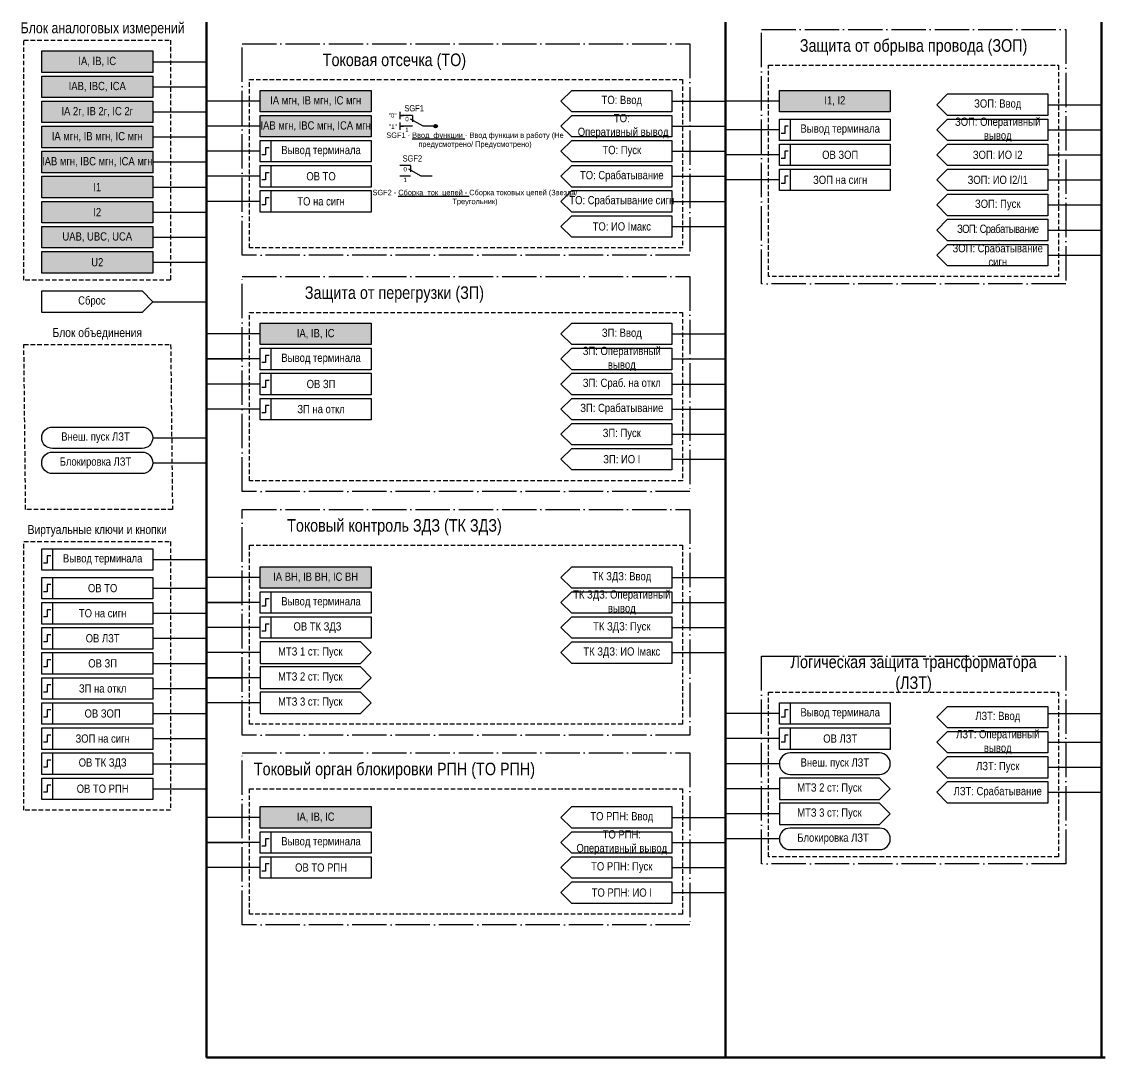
# Model space of a CAD drawing. Header units: millimetres. Extents: x -981 to 1720, y -66 to 612.
# Drawn here: x -980.6 to -678.5, y -19 to 270.2 of the extents above; entities that cross this region are included whole.
import ezdxf
from ezdxf.enums import TextEntityAlignment as Align

# ---------------------------------------------------------------- set-up
doc = ezdxf.new("R2010")
doc.units = ezdxf.units.MM
doc.linetypes.add('ACAD_ISO04W100', pattern=[30, 24, -3, 0, -3])
doc.linetypes.add('штриховая2', pattern=[0.375, 0.25, -0.125])
doc.layers.add('TEXT', color=7, linetype='Continuous', lineweight=25)
doc.layers.add('Основная', color=7, linetype='Continuous')
doc.styles.add('2.5_Gost_RD', font='ARIALN.TTF', dxfattribs={"height": 2.5})
doc.styles.add('3.5_Gost_RD', font='ARIALN.TTF', dxfattribs={"height": 3.5})
doc.styles.add('Вывод', font='ARIALN.TTF', dxfattribs={"height": 2.5})
doc.styles.add('Компонент', font='ARIALN.TTF', dxfattribs={"height": 3.5})

# ---------------------------------------------------------------- blocks, each defined once
blk = doc.blocks.new('*U958')
at = {"layer": 'Основная', "color": 0}
blk.add_line((0, 0), (7, 4), dxfattribs=at)
at = {"layer": 'Основная', "ltscale": 0.35}
blk.add_line((6, 6), (6, 2.5), dxfattribs=at)
blk = doc.blocks.new('*U985')
at = {"layer": 'Основная', "color": 0}
for p, q in [((-3, 6), (-9, 6)), ((-3, 0), (-9, 0)), ((9, 0), (3, 0))]:
    blk.add_line(p, q, dxfattribs=at)
at = {"layer": 'Основная', "ltscale": 0.25, "xscale": -1}
blk.add_blockref('*U958', (3, 0), dxfattribs=at)
at = {"layer": 'Основная'}
for tag, height, style, p in [('В1', 2.5, 'Вывод', (-14, 6)), ('ОУ', 3.5, 'Компонент', (-2, 10)), ('В2', 2.5, 'Вывод', (-6, 4)), ('В3', 2.5, 'Вывод', (-6, -2))]:
    blk.add_attdef(tag, text='', height=height, dxfattribs=dict(at, style=style)).set_placement(p, align=Align.MIDDLE_CENTER)
blk = doc.blocks.new('Точка')
at = {"ltscale": 100}
h = blk.add_hatch(color=256, dxfattribs=at)
h.dxf.hatch_style = 1
edge = h.paths.add_edge_path()
edge.add_arc((0, 0), 0.5, 0, 360)
blk.add_circle((0, 0), 0.5, dxfattribs=at)

msp = doc.modelspace()

# ---------------------------------------------------------------- hatches: boundary and pattern name
at = {"ltscale": 100, "true_color": 0xef8637}
h = msp.add_hatch(color=30, dxfattribs=at)
h.dxf.hatch_style = 1
h.paths.add_polyline_path([(-975, 262), (-944, 262), (-944, 256), (-975, 256)])
h = msp.add_hatch(color=30, dxfattribs=at)
h.dxf.hatch_style = 1
h.paths.add_polyline_path([(-975, 255), (-944, 255), (-944, 249), (-975, 249)])
h = msp.add_hatch(color=30, dxfattribs=at)
h.dxf.hatch_style = 1
h.paths.add_polyline_path([(-914, 251), (-883, 251), (-883, 245), (-914, 245)])
h = msp.add_hatch(color=30, dxfattribs=at)
h.dxf.hatch_style = 1
h.paths.add_polyline_path([(-769, 251), (-738, 251), (-738, 245), (-769, 245)])
h = msp.add_hatch(color=30, dxfattribs=at)
h.dxf.hatch_style = 1
h.paths.add_polyline_path([(-975, 248), (-944, 248), (-944, 242), (-975, 242)])
h = msp.add_hatch(color=30, dxfattribs=at)
h.dxf.hatch_style = 1
h.paths.add_polyline_path([(-914, 244), (-883, 244), (-883, 238), (-914, 238)])
h = msp.add_hatch(color=30, dxfattribs=at)
h.dxf.hatch_style = 1
h.paths.add_polyline_path([(-975, 241), (-944, 241), (-944, 235), (-975, 235)])
h = msp.add_hatch(color=30, dxfattribs=at)
h.dxf.hatch_style = 1
h.paths.add_polyline_path([(-975, 234), (-944, 234), (-944, 228), (-975, 228)])
h = msp.add_hatch(color=30, dxfattribs=at)
h.dxf.hatch_style = 1
h.paths.add_polyline_path([(-975, 227), (-944, 227), (-944, 221), (-975, 221)])
h = msp.add_hatch(color=30, dxfattribs=at)
h.dxf.hatch_style = 1
h.paths.add_polyline_path([(-975, 220), (-944, 220), (-944, 214), (-975, 214)])
h = msp.add_hatch(color=30, dxfattribs=at)
h.dxf.hatch_style = 1
h.paths.add_polyline_path([(-975, 213), (-944, 213), (-944, 207), (-975, 207)])
h = msp.add_hatch(color=30, dxfattribs=at)
h.dxf.hatch_style = 1
h.paths.add_polyline_path([(-975, 206), (-944, 206), (-944, 200), (-975, 200)])
h = msp.add_hatch(color=30, dxfattribs=at)
h.dxf.hatch_style = 1
h.paths.add_polyline_path([(-914, 186), (-883, 186), (-883, 180), (-914, 180)])
h = msp.add_hatch(color=30, dxfattribs=at)
h.dxf.hatch_style = 1
h.paths.add_polyline_path([(-914, 118), (-883, 118), (-883, 112), (-914, 112)])
h = msp.add_hatch(color=30, dxfattribs=at)
h.dxf.hatch_style = 1
h.paths.add_polyline_path([(-914, 51), (-883, 51), (-883, 45), (-914, 45)])

# ---------------------------------------------------------------- linework, layer by layer
at = {"lineweight": 100, "ltscale": 100}
for p, q in [((-929, 270), (-929, -19)), ((-784, 270), (-784, -19)), ((-679, 270), (-679, -19)), ((-929, -19), (-678, -19))]:
    msp.add_line(p, q, dxfattribs=at)
at = {"ltscale": 100}
for p, q in [((-944, 259), (-929, 259)), ((-944, 252), (-929, 252)), ((-914, 248), (-929, 248)), ((-799, 248), (-784, 248)), ((-769, 248), (-784, 248)), ((-944, 245), (-929, 245)), ((-875, 245), (-875, 243)), ((-694, 247), (-679, 247)), ((-875, 244), (-874, 244)), ((-875, 242), (-875, 240)), ((-914, 241), (-929, 241)), ((-875, 241), (-874, 241)), ((-799, 241), (-784, 241)), ((-769, 240), (-784, 240)), ((-694, 240), (-679, 240)), ((-944, 238), (-929, 238)), ((-914, 234), (-929, 234)), ((-799, 234), (-784, 234)), ((-769, 233), (-784, 233)), ((-694, 233), (-679, 233)), ((-944, 231), (-929, 231)), ((-914, 227), (-929, 227)), ((-799, 227), (-784, 227)), ((-944, 224), (-929, 224)), ((-769, 226), (-784, 226)), ((-694, 226), (-679, 226)), ((-914, 220), (-929, 220)), ((-799, 220), (-784, 220)), ((-694, 219), (-679, 219)), ((-944, 217), (-929, 217)), ((-799, 213), (-784, 213)), ((-694, 212), (-679, 212)), ((-944, 210), (-929, 210)), ((-944, 203), (-929, 203)), ((-694, 205), (-679, 205)), ((-944, 192), (-929, 192)), ((-914, 183), (-929, 183)), ((-799, 183), (-784, 183)), ((-914, 176), (-929, 176)), ((-929, 176), (-919, 176)), ((-799, 176), (-784, 176)), ((-914, 169), (-929, 169)), ((-799, 169), (-784, 169)), ((-914, 162), (-929, 162)), ((-799, 162), (-784, 162)), ((-827, 158), (-830, 155)), ((-827, 158), (-799, 158)), ((-830, 155), (-827, 152)), ((-799, 155), (-784, 155)), ((-944, 154), (-929, 154)), ((-827, 151), (-830, 148)), ((-827, 151), (-799, 151)), ((-944, 147), (-929, 147)), ((-830, 148), (-827, 145)), ((-799, 148), (-784, 148)), ((-944, 120), (-929, 120)), ((-914, 115), (-929, 115)), ((-799, 115), (-784, 115)), ((-944, 112), (-929, 112)), ((-914, 108), (-929, 108)), ((-929, 108), (-919, 108)), ((-799, 108), (-784, 108)), ((-944, 105), (-929, 105)), ((-827, 104), (-830, 101)), ((-827, 104), (-799, 104)), ((-914, 101), (-929, 101)), ((-830, 101), (-827, 98)), ((-799, 101), (-784, 101)), ((-944, 98), (-929, 98)), ((-827, 97), (-830, 94)), ((-827, 97), (-799, 97)), ((-914, 94), (-929, 94)), ((-830, 94), (-827, 91)), ((-799, 94), (-784, 94)), ((-944, 91), (-929, 91)), ((-914, 87), (-929, 87)), ((-929, 87), (-919, 87)), ((-944, 84), (-929, 84)), ((-914, 80), (-929, 80)), ((-944, 77), (-929, 77)), ((-769, 77), (-784, 77)), ((-694, 77), (-679, 77)), ((-944, 70), (-929, 70)), ((-769, 70), (-784, 70)), ((-694, 69), (-679, 69)), ((-944, 63), (-929, 63)), ((-769, 63), (-784, 63)), ((-694, 62), (-679, 62)), ((-944, 56), (-929, 56)), ((-769, 56), (-784, 56)), ((-694, 55), (-679, 55)), ((-769, 49), (-784, 49)), ((-914, 48), (-929, 48)), ((-799, 48), (-784, 48)), ((-914, 41), (-929, 41)), ((-929, 41), (-919, 41)), ((-799, 41), (-784, 41)), ((-769, 42), (-784, 42)), ((-827, 37), (-830, 34)), ((-827, 37), (-799, 37)), ((-914, 34), (-929, 34)), ((-830, 34), (-827, 31)), ((-799, 34), (-784, 34)), ((-827, 30), (-830, 27)), ((-827, 30), (-799, 30)), ((-830, 27), (-827, 24)), ((-799, 27), (-784, 27))]:
    msp.add_line(p, q, dxfattribs=at)
at = {"color": 251, "linetype": 'ACAD_ISO04W100', "lineweight": 30, "ltscale": 0.4, "true_color": 0x58595b}
for points in [[(-774, 268), (-689, 268), (-689, 197), (-774, 197)], [(-919, 264), (-794, 264), (-794, 205), (-919, 205)], [(-919, 199), (-794, 199), (-794, 139), (-919, 139)], [(-919, 134), (-794, 134), (-794, 71), (-919, 71)], [(-774, 93), (-689, 93), (-689, 35), (-774, 35)], [(-919, 66), (-794, 66), (-794, 18), (-919, 18)]]:
    msp.add_lwpolyline(points, close=True, dxfattribs=at)
at = {"color": 7, "linetype": 'штриховая2', "ltscale": 5}
for points in [[(-980, 265), (-939, 265), (-939, 198), (-980, 198)], [(-980, 180), (-939, 180), (-938.5, 134), (-979.5, 134)], [(-980, 125), (-939, 125), (-939, 50), (-980, 50)]]:
    msp.add_lwpolyline(points, close=True, dxfattribs=at)
at = {"ltscale": 100}
for points in [[(-975, 262), (-944, 262), (-944, 256), (-975, 256)], [(-975, 255), (-944, 255), (-944, 249), (-975, 249)], [(-914, 251), (-883, 251), (-883, 245), (-914, 245)], [(-799, 251), (-799, 245), (-827, 245), (-830, 248), (-827, 251)], [(-769, 251), (-738, 251), (-738, 245), (-769, 245)], [(-975, 248), (-944, 248), (-944, 242), (-975, 242)], [(-694, 250), (-694, 244), (-722, 244), (-725, 247), (-722, 250)], [(-914, 244), (-883, 244), (-883, 238), (-914, 238)], [(-799, 244), (-799, 238), (-827, 238), (-830, 241), (-827, 244)], [(-769, 243), (-766, 243), (-766, 237), (-769, 237)], [(-769, 243), (-738, 243), (-738, 237), (-769, 237)], [(-694, 243), (-694, 237), (-722, 237), (-725, 240), (-722, 243)], [(-975, 241), (-944, 241), (-944, 235), (-975, 235)], [(-914, 237), (-911, 237), (-911, 231), (-914, 231)], [(-914, 237), (-883, 237), (-883, 231), (-914, 231)], [(-769, 236), (-738, 236), (-738, 230), (-769, 230)], [(-769, 236), (-766, 236), (-766, 230), (-769, 230)], [(-975, 234), (-944, 234), (-944, 228), (-975, 228)], [(-914, 230), (-883, 230), (-883, 224), (-914, 224)], [(-914, 230), (-911, 230), (-911, 224), (-914, 224)], [(-975, 227), (-944, 227), (-944, 221), (-975, 221)], [(-769, 229), (-766, 229), (-766, 223), (-769, 223)], [(-769, 229), (-738, 229), (-738, 223), (-769, 223)], [(-914, 223), (-911, 223), (-911, 217), (-914, 217)], [(-914, 223), (-883, 223), (-883, 217), (-914, 217)], [(-975, 220), (-944, 220), (-944, 214), (-975, 214)], [(-975, 213), (-944, 213), (-944, 207), (-975, 207)], [(-975, 206), (-944, 206), (-944, 200), (-975, 200)], [(-914, 186), (-883, 186), (-883, 180), (-914, 180)], [(-914, 179), (-911, 179), (-911, 173), (-914, 173)], [(-914, 179), (-883, 179), (-883, 173), (-914, 173)], [(-914, 172), (-911, 172), (-911, 166), (-914, 166)], [(-914, 172), (-883, 172), (-883, 166), (-914, 166)], [(-827, 172), (-799, 172), (-799, 166), (-827, 166), (-830, 169)], [(-914, 165), (-911, 165), (-911, 159), (-914, 159)], [(-914, 165), (-883, 165), (-883, 159), (-914, 159)], [(-827, 165), (-799, 165), (-799, 159), (-827, 159), (-830, 162)], [(-975, 123), (-972, 123), (-972, 117), (-975, 117)], [(-975, 123), (-944, 123), (-944, 117), (-975, 117)], [(-914, 118), (-883, 118), (-883, 112), (-914, 112)], [(-975, 115), (-972, 115), (-972, 109), (-975, 109)], [(-975, 115), (-944, 115), (-944, 109), (-975, 109)], [(-914, 111), (-911, 111), (-911, 105), (-914, 105)], [(-914, 111), (-883, 111), (-883, 105), (-914, 105)], [(-975, 108), (-972, 108), (-972, 102), (-975, 102)], [(-975, 108), (-944, 108), (-944, 102), (-975, 102)], [(-914, 104), (-911, 104), (-911, 98), (-914, 98)], [(-914, 104), (-883, 104), (-883, 98), (-914, 98)], [(-975, 101), (-972, 101), (-972, 95), (-975, 95)], [(-975, 101), (-944, 101), (-944, 95), (-975, 95)], [(-975, 94), (-972, 94), (-972, 88), (-975, 88)], [(-975, 94), (-944, 94), (-944, 88), (-975, 88)], [(-975, 87), (-972, 87), (-972, 81), (-975, 81)], [(-975, 87), (-944, 87), (-944, 81), (-975, 81)], [(-975, 80), (-972, 80), (-972, 74), (-975, 74)], [(-975, 80), (-944, 80), (-944, 74), (-975, 74)], [(-769, 80), (-766, 80), (-766, 74), (-769, 74)], [(-769, 80), (-738, 80), (-738, 74), (-769, 74)], [(-975, 73), (-972, 73), (-972, 67), (-975, 67)], [(-975, 73), (-944, 73), (-944, 67), (-975, 67)], [(-769, 73), (-766, 73), (-766, 67), (-769, 67)], [(-769, 73), (-738, 73), (-738, 67), (-769, 67)], [(-975, 66), (-972, 66), (-972, 60), (-975, 60)], [(-975, 66), (-944, 66), (-944, 60), (-975, 60)], [(-975, 59), (-972, 59), (-972, 53), (-975, 53)], [(-975, 59), (-944, 59), (-944, 53), (-975, 53)], [(-914, 51), (-883, 51), (-883, 45), (-914, 45)], [(-914, 44), (-911, 44), (-911, 38), (-914, 38)], [(-914, 44), (-883, 44), (-883, 38), (-914, 38)], [(-914, 37), (-911, 37), (-911, 31), (-914, 31)], [(-914, 37), (-883, 37), (-883, 31), (-914, 31)]]:
    msp.add_lwpolyline(points, close=True, dxfattribs=at)
at = {"linetype": 'штриховая2', "ltscale": 5}
for points in [[(-772, 258), (-691, 258), (-691, 199), (-772, 199)], [(-917, 254), (-796, 254), (-796, 207), (-917, 207)], [(-917, 189), (-796, 189), (-796, 142), (-917, 142)], [(-917, 124), (-796, 124), (-796, 74), (-917, 74)], [(-772, 83), (-691, 83), (-691, 37), (-772, 37)], [(-917, 56), (-796, 56), (-796, 21), (-917, 21)]]:
    msp.add_lwpolyline(points, close=True, dxfattribs=at)
at = {"lineweight": 30, "ltscale": 100}
for points in [[(-766.5, 241), (-767.5, 241), (-767.5, 239), (-768.5, 239)], [(-911.5, 235), (-912.5, 235), (-912.5, 233), (-913.5, 233)], [(-766.5, 234), (-767.5, 234), (-767.5, 232), (-768.5, 232)], [(-911.5, 228), (-912.5, 228), (-912.5, 226), (-913.5, 226)], [(-766.5, 227), (-767.5, 227), (-767.5, 225), (-768.5, 225)], [(-911.5, 221), (-912.5, 221), (-912.5, 219), (-913.5, 219)], [(-911.5, 177), (-912.5, 177), (-912.5, 175), (-913.5, 175)], [(-911.5, 170), (-912.5, 170), (-912.5, 168), (-913.5, 168)], [(-911.5, 163), (-912.5, 163), (-912.5, 161), (-913.5, 161)], [(-972.5, 121), (-973.5, 121), (-973.5, 119), (-974.5, 119)], [(-972.5, 113), (-973.5, 113), (-973.5, 111), (-974.5, 111)], [(-911.5, 109), (-912.5, 109), (-912.5, 107), (-913.5, 107)], [(-972.5, 106), (-973.5, 106), (-973.5, 104), (-974.5, 104)], [(-911.5, 102), (-912.5, 102), (-912.5, 100), (-913.5, 100)], [(-972.5, 99), (-973.5, 99), (-973.5, 97), (-974.5, 97)], [(-972.5, 92), (-973.5, 92), (-973.5, 90), (-974.5, 90)], [(-972.5, 85), (-973.5, 85), (-973.5, 83), (-974.5, 83)], [(-972.5, 78), (-973.5, 78), (-973.5, 76), (-974.5, 76)], [(-766.5, 78), (-767.5, 78), (-767.5, 76), (-768.5, 76)], [(-972.5, 71), (-973.5, 71), (-973.5, 69), (-974.5, 69)], [(-766.5, 71), (-767.5, 71), (-767.5, 69), (-768.5, 69)], [(-972.5, 64), (-973.5, 64), (-973.5, 62), (-974.5, 62)], [(-972.5, 57), (-973.5, 57), (-973.5, 55), (-974.5, 55)], [(-911.5, 42), (-912.5, 42), (-912.5, 40), (-913.5, 40)], [(-911.5, 35), (-912.5, 35), (-912.5, 33), (-913.5, 33)]]:
    msp.add_lwpolyline(points, dxfattribs=at)
at = {"ltscale": 100}
for points in [[(-830, 234), (-827, 237), (-799, 237), (-799, 231), (-827, 231), (-830, 234)], [(-725, 233), (-722, 236), (-694, 236), (-694, 230), (-722, 230), (-725, 233)], [(-830, 227), (-827, 230), (-799, 230), (-799, 224), (-827, 224), (-830, 227)], [(-725, 226), (-722, 229), (-694, 229), (-694, 223), (-722, 223), (-725, 226)], [(-830, 220), (-827, 223), (-799, 223), (-799, 217), (-827, 217), (-830, 220)], [(-725, 219), (-722, 222), (-694, 222), (-694, 216), (-722, 216), (-725, 219)], [(-830, 213), (-827, 216), (-799, 216), (-799, 210), (-827, 210), (-830, 213)], [(-725, 212), (-722, 215), (-694, 215), (-694, 209), (-722, 209), (-725, 212)], [(-725, 205), (-722, 208), (-694, 208), (-694, 202), (-722, 202), (-725, 205)], [(-975, 195), (-947, 195), (-944, 192), (-947, 189), (-975, 189), (-975, 195)], [(-830, 183), (-827, 186), (-799, 186), (-799, 180), (-827, 180), (-830, 183)], [(-830, 176), (-827, 179), (-799, 179), (-799, 173), (-827, 173), (-830, 176)], [(-830, 155), (-827, 158), (-799, 158), (-799, 152), (-827, 152), (-830, 155)], [(-830, 148), (-827, 151), (-799, 151), (-799, 145), (-827, 145), (-830, 148)], [(-830, 115), (-827, 118), (-799, 118), (-799, 112), (-827, 112), (-830, 115)], [(-830, 108), (-827, 111), (-799, 111), (-799, 105), (-827, 105), (-830, 108)], [(-830, 101), (-827, 104), (-799, 104), (-799, 98), (-827, 98), (-830, 101)], [(-883, 94), (-886, 97), (-914, 97), (-914, 91), (-886, 91), (-883, 94)], [(-830, 94), (-827, 97), (-799, 97), (-799, 91), (-827, 91), (-830, 94)], [(-883, 87), (-886, 90), (-914, 90), (-914, 84), (-886, 84), (-883, 87)], [(-883, 80), (-886, 83), (-914, 83), (-914, 77), (-886, 77), (-883, 80)], [(-725, 76), (-722, 79), (-694, 79), (-694, 73), (-722, 73), (-725, 76)], [(-725, 69), (-722, 72), (-694, 72), (-694, 66), (-722, 66), (-725, 69)], [(-725, 62), (-722, 65), (-694, 65), (-694, 59), (-722, 59), (-725, 62)], [(-738, 56), (-741, 59), (-769, 59), (-769, 53), (-741, 53), (-738, 56)], [(-725, 55), (-722, 58), (-694, 58), (-694, 52), (-722, 52), (-725, 55)], [(-738, 49), (-741, 52), (-769, 52), (-769, 46), (-741, 46), (-738, 49)], [(-830, 48), (-827, 51), (-799, 51), (-799, 45), (-827, 45), (-830, 48)], [(-830, 41), (-827, 44), (-799, 44), (-799, 38), (-827, 38), (-830, 41)], [(-830, 34), (-827, 37), (-799, 37), (-799, 31), (-827, 31), (-830, 34)], [(-830, 27), (-827, 30), (-799, 30), (-799, 24), (-827, 24), (-830, 27)]]:
    msp.add_lwpolyline(points, dxfattribs=at)
for points in [[(-972, 151, -1), (-972, 157), (-947, 157, -1), (-947, 151)], [(-972, 144, -1), (-972, 150), (-947, 150, -1), (-947, 144)], [(-766, 60), (-741, 60, 1), (-741, 66), (-766, 66, 1)], [(-766, 39), (-741, 39, 1), (-741, 45), (-766, 45, 1)]]:
    msp.add_lwpolyline(points, format="xyb", close=True, dxfattribs=at)

# ---------------------------------------------------------------- block references
msp.add_blockref('Точка', (-865, 241), dxfattribs=at)
at = {"layer": 'Основная', "ltscale": 0.25, "xscale": 0.5, "yscale": 0.5, "zscale": 0.5}
msp.add_blockref('*U985', (-870, 241), dxfattribs=at).add_auto_attribs({'ОУ': 'SGF1', 'В1': '"0"', 'В2': '0', 'В3': '1'})
at = {"layer": 'Основная', "ltscale": 0.25}
ref = msp.add_blockref('*U985', (-870.5, 227), dxfattribs=dict(at, xscale=0.5, yscale=0.5, zscale=0.5))
ref.add_attrib('ОУ', 'SGF2', dxfattribs={"height": 1.75, "style": 'Компонент'}).set_placement((-871.5, 232), align=Align.MIDDLE_CENTER)
ref.add_attrib('В2', '0', dxfattribs={"height": 1.25, "style": 'Вывод'}).set_placement((-873.5, 229), align=Align.MIDDLE_CENTER)
ref.add_attrib('В3', '1', dxfattribs={"height": 1.25, "style": 'Вывод'}).set_placement((-873.5, 226), align=Align.MIDDLE_CENTER)

# ---------------------------------------------------------------- texts
at = {"color": 30, "ltscale": 100, "true_color": 0xef8637, "char_height": 3.5, "width": 85, "attachment_point": 5, "style": '3.5_Gost_RD'}
for s, insert in [('Защита от обрыва провода (ЗОП)', (-731.5, 263)), ('Токовая отсечка (ТО)', (-876.5, 259)), ('Защита от перегрузки (ЗП)', (-876.5, 194)), ('{\\C30;\\c1938679;Токовый контроль ЗДЗ (ТК ЗДЗ)}', (-876.5, 129)), ('Логическая защита трансформатора \\P(ЛЗТ) ', (-731.5, 88)), ('Токовый орган блокировки РПН (ТО РПН)', (-876.5, 61))]:
    msp.add_mtext(s, dxfattribs=dict(at, insert=insert))
at = {"color": 0, "ltscale": 100, "char_height": 2.3, "attachment_point": 5, "style": '2.5_Gost_RD'}
for s, insert, width in [('{\\C256;IA, IB, IC}', (-959.5, 259), 23.725), ('{\\C256;IAB, IBC, ICA}', (-959.5, 252), 23.725), ('{\\C256;IA мгн, IB мгн, IC мгн}', (-898.5, 248), 31), ('{\\C256;IA 2г, IB 2г, IC 2г}', (-959.5, 245), 23.725), ('{\\C256;IAB мгн, IBC мгн, ICA мгн}', (-898.5, 241), 31), ('{\\C256;IA мгн, IB мгн, IC мгн}', (-959.5, 238), 31), ('{\\C256;IAB мгн, IBC мгн, ICA мгн}', (-959.5, 231), 31), ('{\\C256;I1}', (-959.5, 224), 23.725), ('{\\C256;I2}', (-959.5, 217), 23.725), ('{\\C256;UAB, UBC, UCA}', (-959.5, 210), 23.725), ('{\\C256;U2}', (-959.5, 203), 23.725), ('{\\C256;IA, IB, IC}', (-898.5, 183), 23.725), ('{\\C256;Вывод терминала}', (-897, 176), 28), ('{\\C256;IA ВН, IB ВН, IC ВН}', (-898.5, 115), 31), ('{\\C256;Вывод терминала}', (-897, 108), 28), ('{\\C256;IA, IB, IC}', (-898.5, 48), 31), ('{\\C256;Вывод терминала}', (-897, 41), 28)]:
    msp.add_mtext(s, dxfattribs=dict(at, insert=insert, width=width))
at = {"ltscale": 100, "attachment_point": 5, "style": '2.5_Gost_RD'}
for s, insert, char_height, width in [('ТО: Ввод', (-813, 248), 2.3, 28), ('ТО:\\P Оперативный вывод', (-813, 241), 2.3, 28), ('Сброс', (-961, 192), 2.3, 28), ('Блок объединения', (-959.5, 183), 2.5, 41), ('ЗП: Ввод', (-813, 183), 2.3, 28), ('ЗП: Пуск', (-813, 155), 2.3, 28), ('ЗП: ИО I', (-813, 148), 2.3, 28), ('Виртуальные ключи и кнопки', (-959.5, 128), 2.5, 41), ('ТК ЗДЗ: Ввод', (-813, 115), 2.3, 28), ('ТК ЗДЗ: Оперативный вывод', (-813, 108), 2.3, 28), ('ОВ ТК ЗДЗ ', (-898, 101), 2.3, 28), ('ТК ЗДЗ: Пуск', (-813, 101), 2.3, 28), ('ТК ЗДЗ: ИО Iмакс', (-813, 94), 2.3, 28), ('ОВ ТК ЗДЗ ', (-958, 63), 2.3, 28), ('ОВ ТО РПН ', (-958, 56), 2.3, 28), ('ТО РПН: Ввод', (-813, 48), 2.3, 28), ('ТО РПН: Оперативный вывод', (-813, 41), 2.3, 27.0952), ('ОВ ТО РПН ', (-897, 34), 2.3, 28), ('ТО РПН: Пуск', (-813, 34), 2.3, 28), ('ТО РПН: ИО I', (-813, 27), 2.3, 28)]:
    msp.add_mtext(s, dxfattribs=dict(at, insert=insert, char_height=char_height, width=width))
at = {"ltscale": 100, "insert": (-878, 241.5), "char_height": 1.25, "attachment_point": 1, "style": '3.5_Gost_RD'}
msp.add_mtext_dynamic_manual_height_columns('"1"', width=2, gutter_width=17.5, heights=[0], dxfattribs=at)
at = {"color": 30, "ltscale": 100, "char_height": 1.5, "width": 49.3097, "attachment_point": 5, "style": '3.5_Gost_RD'}
for s, insert in [('SGF1 - {\\LВвод_функции} - Ввод функции в работу (Не предусмотрено/ Предусмотрено)', (-854, 237)), ('SGF2 - {\\LСборка_ток_цепей -} Сборка токовых цепей (Звезда/ Треугольник)', (-854, 221))]:
    msp.add_mtext(s, dxfattribs=dict(at, insert=insert))
at = {"layer": 'TEXT', "ltscale": 100, "attachment_point": 5, "style": '2.5_Gost_RD'}
for s, insert, char_height, width in [('Блок аналоговых измерений', (-958, 268), 3, 46.1947), ('ЗОП: Ввод', (-708, 247), 2.3, 28), ('ЗОП: Оперативный вывод', (-708, 240), 2.3, 28), ('ЗП: Оперативный вывод', (-813, 176), 2.3, 28), ('ЗП: Сраб. на откл', (-813, 169), 2.3, 28), ('\\A1;Внеш. пуск ЛЗТ', (-960, 154), 2.3, 31), ('\\A1;Блокировка ЛЗТ', (-960, 147), 2.3, 31), ('МТЗ 1 ст: Пуск', (-900, 94), 2.3, 28), ('МТЗ 2 ст: Пуск', (-900, 87), 2.3, 28), ('МТЗ 3 ст: Пуск', (-900, 80), 2.3, 28), ('ЛЗТ: Ввод', (-708, 76), 2.3, 28), ('ЛЗТ: Оперативный вывод', (-708, 69), 2.3, 28), ('\\A1;Внеш. пуск ЛЗТ', (-753.5, 63), 2.3, 31), ('ЛЗТ: Пуск', (-708, 62), 2.3, 28), ('МТЗ 2 ст: Пуск', (-755, 56), 2.3, 28), ('ЛЗТ: Срабатывание', (-708, 55), 2.3, 28), ('МТЗ 3 ст: Пуск', (-755, 49), 2.3, 28), ('\\A1;Блокировка ЛЗТ', (-754, 42), 2.3, 31)]:
    msp.add_mtext(s, dxfattribs=dict(at, insert=insert, char_height=char_height, width=width))
at = {"layer": 'TEXT', "color": 0, "ltscale": 100, "char_height": 2.3, "attachment_point": 5, "style": '2.5_Gost_RD'}
for s, insert, width in [('{\\C256;I1, I2}', (-753.5, 248), 31), ('{\\C256;Вывод терминала}', (-752, 240), 28), ('{\\C256;Вывод терминала}', (-897, 234), 28), ('{\\C256;ТО: Пуск}', (-813, 234), 28), ('{\\C256;ОВ ЗОП}', (-752, 233), 28), ('{\\C256;ЗОП: ИО I2}', (-708, 233), 28), ('{\\C256;ОВ ТО}', (-897, 227), 28), ('{\\C256;ТО: Срабатывание}', (-813, 227), 28), ('{\\C256;ЗОП на сигн}', (-752, 226), 28), ('{\\C256;ЗОП: ИО I2/I1}', (-708, 226), 28), ('{\\C256;ТО на сигн}', (-897, 220), 28), ('{\\C256;ТО: Срабатывание сигн}', (-813, 220), 28), ('{\\C256;ЗОП: Пуск}', (-708, 219), 28), ('{\\C256;ТО: ИО Iмакс}', (-813, 213), 28), ('{\\T0.9;\\C256;ЗОП: Срабатывание}', (-708, 212), 28), ('{\\C256;ЗОП: Срабатывание сигн}', (-708, 205), 28), ('{\\C256;ОВ ЗП}', (-897, 169), 28), ('{\\C256;ЗП на откл}', (-897, 162), 28), ('{\\C256;ЗП: Срабатывание}', (-813, 162), 28), ('{\\C256;Вывод терминала}', (-958, 120), 28), ('{\\C256;ОВ ТО}', (-958, 112), 28), ('{\\C256;ТО на сигн}', (-958, 105), 28), ('{\\C256;ОВ ЛЗТ}', (-958, 98), 28), ('{\\C256;ОВ ЗП}', (-958, 91), 28), ('{\\C256;ЗП на откл}', (-958, 84), 28), ('{\\C256;ОВ ЗОП}', (-958, 77), 28), ('{\\C256;Вывод терминала}', (-752, 77), 28), ('{\\C256;ЗОП на сигн}', (-958, 70), 28), ('{\\C256;ОВ ЛЗТ}', (-752, 70), 28)]:
    msp.add_mtext(s, dxfattribs=dict(at, insert=insert, width=width))

doc.saveas('drawing.dxf')
